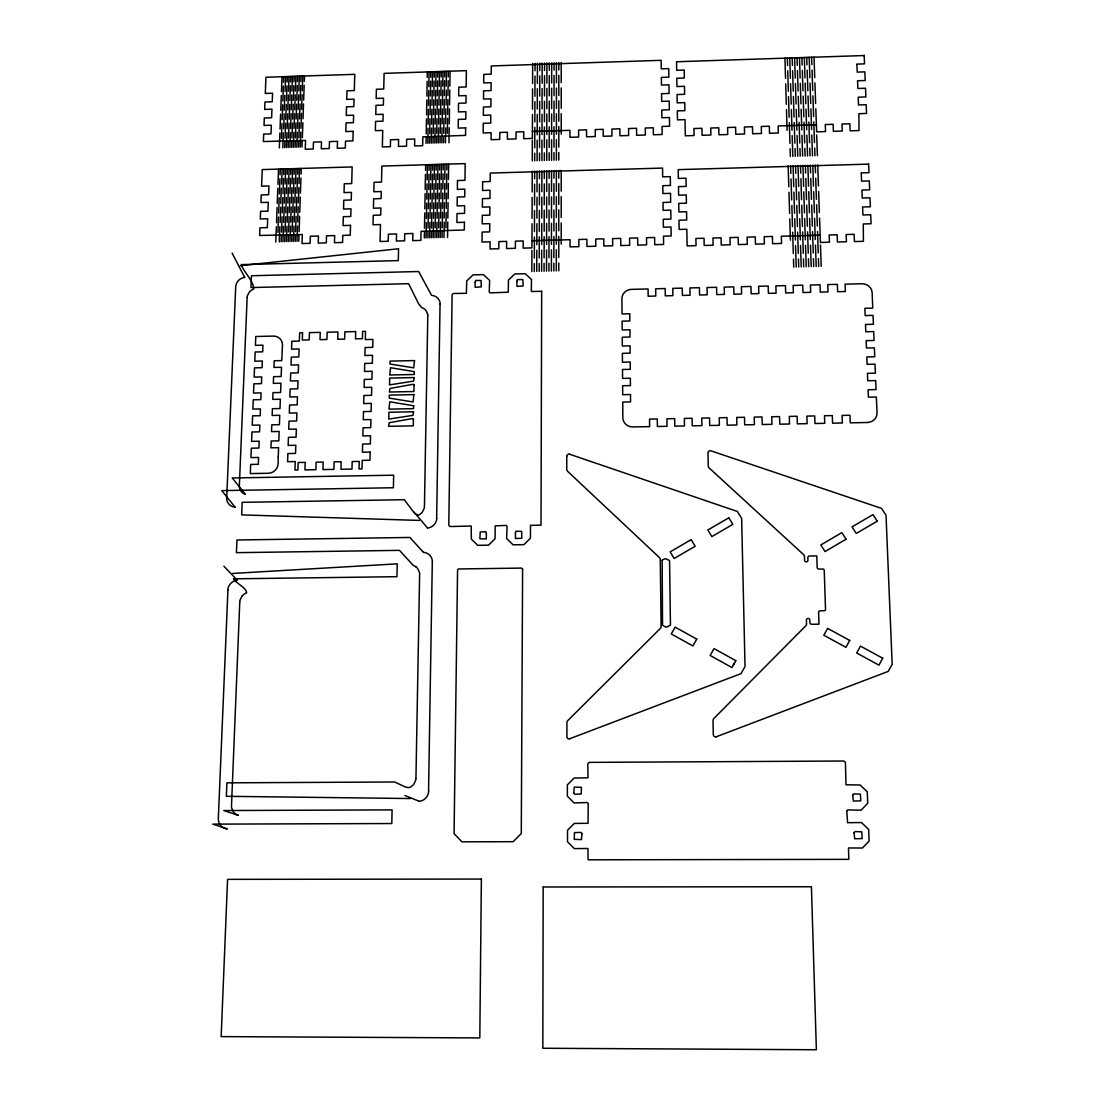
<?xml version="1.0" encoding="UTF-8"?>
<svg xmlns="http://www.w3.org/2000/svg" width="1105" height="1105" viewBox="0 0 1105 1105"><rect width="100%" height="100%" fill="white"/><g stroke="black" fill="none" stroke-linecap="round" stroke-linejoin="round"><path stroke-width="1.5" d="M551.409 271.07L551.436 249.841M551.45 244.329L551.478 223.251M551.478 217.782L551.505 196.856M551.519 191.414L551.547 170.626M551.561 160.322L551.588 139.713M551.602 134.354L551.63 113.884M551.63 108.566L551.657 88.248M551.671 82.958L551.699 62.778M553.854 271.001L553.867 263.142M553.867 257.617L553.895 236.456M553.895 230.959L553.923 209.964M553.923 204.508L553.95 183.651M553.95 178.223L553.964 170.557M553.978 160.253L553.978 152.614M553.992 147.241L554.006 126.702M554.019 121.357L554.033 100.969M554.033 95.665L554.061 75.402M554.061 70.14L554.075 62.695M556.298 270.946L556.312 249.716M556.326 244.205L556.34 223.127M556.34 217.644L556.354 196.718M556.368 191.275L556.381 170.488M556.381 160.17L556.395 139.562M556.409 134.202L556.423 113.732M556.423 108.414L556.437 88.082M556.437 82.806L556.45 62.612M558.757 270.877L558.757 263.018M558.757 257.479L558.771 236.332M558.771 230.835L558.771 209.826M558.785 204.37L558.785 183.513M558.785 178.085L558.798 170.419M558.798 160.101L558.798 152.476M558.798 147.103L558.812 126.55M558.812 121.219L558.826 100.817M558.826 95.513L558.826 75.251M558.826 69.988L558.84 62.529M561.202 244.067L561.202 222.989M561.202 217.505L561.202 196.579M561.202 191.137L561.202 170.35M561.216 134.064L561.216 113.58M561.216 108.262L561.216 87.93M561.216 82.654L561.216 62.46M539.185 271.374L539.199 263.515M539.226 257.99L539.281 236.843M539.295 231.346L539.364 210.364M539.378 204.908L539.447 184.065M539.461 178.637L539.475 170.985M539.516 160.667L539.53 153.043M539.544 147.669L539.613 127.144M539.627 121.812L539.682 101.425M539.71 96.121L539.765 75.872M539.779 70.609L539.806 63.165M541.63 271.305L541.685 250.103M541.699 244.578L541.754 223.514M541.768 218.044L541.823 197.118M541.837 191.676L541.892 170.916M541.92 160.598L541.975 140.004M541.989 134.644L542.044 114.188M542.058 108.87L542.113 88.552M542.127 83.262L542.182 63.082M544.074 271.25L544.088 263.391M544.102 257.866L544.157 236.719M544.157 231.221L544.213 210.226M544.226 204.77L544.282 183.927M544.282 178.499L544.309 170.833M544.323 160.529L544.351 152.904M544.364 147.531L544.406 126.992M544.42 121.66L544.475 101.273M544.475 95.969L544.53 75.72M544.544 70.458L544.558 63.013M546.519 271.195L546.561 249.965M546.574 244.454L546.616 223.39M546.63 217.906L546.671 196.98M546.671 191.552L546.713 170.764M546.74 160.46L546.782 139.852M546.795 134.492L546.837 114.036M546.851 108.718L546.878 88.4M546.892 83.11L546.934 62.93M548.964 271.126L548.978 263.266M548.978 257.741L549.019 236.594M549.033 231.097L549.061 210.088M549.075 204.632L549.116 183.789M549.116 178.361L549.13 170.695M549.144 160.391L549.157 152.766M549.171 147.379L549.213 126.854M549.213 121.509L549.254 101.121M549.254 95.817L549.296 75.568M549.309 70.292L549.309 62.847M531.85 271.554L531.933 250.352M532.044 223.776L531.947 247.879L523.148 248.114L523.19 240.945L515.413 241.152L515.372 248.307L506.587 248.542L506.643 241.387L498.866 241.594L498.811 248.736L490.04 248.97L490.109 241.815L482.015 242.05L482.112 232.078L489.695 231.87L489.764 223.638L482.208 223.845L482.291 215.323L489.833 215.116L489.916 206.911L482.374 207.118L482.471 198.638L490.012 198.43L490.081 190.267L482.554 190.474L482.65 181.731L490.164 181.524L490.247 173.071L662.572 168.071L662.682 176.855L670.307 176.634L670.431 185.46L662.807 185.681L662.917 193.568L670.542 193.347L670.666 202.229L663.028 202.436L663.138 210.351L670.79 210.143L670.915 219.052L663.262 219.26L663.373 227.216L671.025 227.008L671.163 235.959L663.483 236.166L663.594 244.454L654.713 244.688L654.63 237.492L646.522 237.713L646.605 244.896L637.737 245.13L637.668 237.948L629.574 238.155L629.643 245.338L620.775 245.572L620.72 238.39L612.64 238.597L612.695 245.78L603.841 246.014L603.8 238.832L595.733 239.039L595.761 246.222L586.935 246.456L586.907 239.274L578.854 239.481L578.868 246.664L570.042 246.885L570.056 239.716L531.975 240.724M532.058 218.307L532.14 197.394M532.168 191.952L532.251 171.192M532.292 160.888L532.361 140.294M532.472 114.478L532.375 138.429L523.715 138.691L523.742 131.744L516.076 131.978L516.035 138.926L507.388 139.189L507.43 132.241L499.778 132.476L499.722 139.423L491.076 139.686L491.145 132.738L483.161 133.001L483.258 123.304L490.731 123.083L490.8 115.072L483.355 115.307L483.438 107.033L490.869 106.798L490.938 98.828L483.52 99.077L483.603 90.831L491.034 90.596L491.117 82.668L483.686 82.903L483.783 74.408L491.2 74.159L491.269 65.955L661.121 60.319L661.232 68.842L668.732 68.593L668.857 77.17L661.356 77.419L661.453 85.071L668.967 84.836L669.091 93.455L661.563 93.69L661.674 101.384L669.216 101.149L669.34 109.796L661.785 110.03L661.895 117.752L669.45 117.517L669.575 126.219L662.005 126.44L662.116 134.506L653.373 134.769L653.276 127.779L645.292 128.028L645.375 135.017L636.632 135.28L636.563 128.291L628.593 128.539L628.648 135.514L619.919 135.777L619.864 128.802L611.908 129.05L611.949 136.026L603.233 136.288L603.192 129.313L595.236 129.561L595.277 136.537L586.562 136.799L586.548 129.824L578.606 130.072L578.619 137.034L569.918 137.296L569.931 130.335L532.403 131.481M532.486 109.174L532.569 88.856M532.596 83.579L532.665 63.399M534.295 271.499L534.323 263.639M534.337 258.114L534.419 236.981M534.433 231.484L534.516 210.489M534.53 205.033L534.613 184.204M534.627 178.775L534.654 171.123M534.696 160.819L534.723 153.194M534.737 147.821L534.82 127.296M534.834 121.951L534.903 101.577M534.931 96.273L535 76.024M535.027 70.761L535.055 63.33M536.74 271.429L536.809 250.227M536.823 244.702L536.892 223.652M536.906 218.168L536.989 197.256M537.002 191.814L537.071 171.054M537.099 160.75L537.168 140.142M537.182 134.796L537.251 114.34M537.279 109.022L537.334 88.704M537.362 83.428L537.431 63.247M438.519 237.575L438.616 231.87M438.685 227.851L438.934 212.464M439.003 208.458L439.251 193.14M439.32 189.162L439.569 173.927M439.624 169.977L439.721 164.369M440.066 142.876L440.163 137.31M440.218 133.387L440.467 118.387M440.536 114.478L440.771 99.547M440.84 95.665L441.088 80.817M441.144 76.949L441.24 71.48M440.301 237.534L440.55 222.105M440.619 218.086L440.867 202.74M440.923 198.748L441.171 183.471M441.24 179.507L441.475 164.314M441.82 142.821L442.069 127.779M442.124 123.871L442.373 108.898M442.428 105.003L442.677 90.113M442.732 86.245L442.967 71.424M442.083 237.478L442.166 231.774M442.235 227.754L442.483 212.367M442.539 208.362L442.787 193.043M442.843 189.066L443.091 173.83M443.146 169.866L443.243 164.258M443.575 142.78L443.671 137.213M443.727 133.277L443.961 118.276M444.03 114.368L444.265 99.436M444.334 95.555L444.569 80.706M444.624 76.839L444.707 71.369M444.155 217.989L444.403 202.643M444.763 179.397L444.997 164.203M445.633 123.76L445.868 108.787M446.213 86.121L446.448 71.314M443.989 237.603L444.238 222.174M444.597 198.803L444.832 183.541M445.467 142.876L445.702 127.835M446.061 105.058L446.296 90.154M445.923 227.823L446.158 212.422M446.213 208.417L446.448 193.113M446.517 189.121L446.752 173.886M446.807 169.921L446.89 164.314M447.373 133.332L447.594 118.332M447.663 114.423L447.884 99.491M447.953 95.596L448.174 80.748M448.243 76.88L448.326 71.411M447.553 237.506L447.774 222.077M447.843 218.058L448.077 202.698M448.133 198.707L448.368 183.43M448.423 179.466L448.658 164.258M448.975 142.78L449.21 127.724M449.265 123.815L449.486 108.843M449.555 104.947L449.776 90.044M449.832 86.176L450.067 71.355M415.95 778.155L419.624 574.338M426.088 237.907L426.364 222.492M426.433 218.472L426.71 203.14M426.792 199.149L427.055 183.886M427.138 179.908L427.4 164.728M427.787 143.249L428.063 128.221M428.132 124.299L428.395 109.34M428.464 105.445L428.74 90.569M428.809 86.687L429.072 71.88M427.87 237.865L427.966 232.161M428.036 228.127L428.312 212.754M428.381 208.748L428.657 193.444M428.726 189.466L428.989 174.245M429.058 170.281L429.168 164.673M429.541 143.194L429.638 137.642M429.707 133.705L429.983 118.718M430.052 114.81L430.315 99.892M430.384 95.997L430.646 81.148M430.715 77.295L430.812 71.825M424.444 506.394L427.787 315.837M429.638 237.81L429.914 222.395M429.983 218.376L430.246 203.03M430.315 199.038L430.591 183.775M430.66 179.811L430.922 164.617M431.295 143.139L431.558 128.111M431.627 124.188L431.889 109.229M431.958 105.334L432.221 90.458M432.29 86.577L432.552 71.77M431.42 237.768L431.516 232.064M431.585 228.031L431.848 212.657M431.917 208.652L432.179 193.347M432.248 189.369L432.511 174.134M432.58 170.17L432.677 164.576M433.05 143.097L433.146 137.531M433.215 133.608L433.478 118.608M433.547 114.699L433.795 99.768M433.864 95.886L434.127 81.038M434.182 77.17L434.279 71.715M433.188 237.713L433.45 222.298M433.519 218.279L433.782 202.933M433.851 198.941L434.113 183.679M434.182 179.701L434.445 164.521M434.804 143.042L435.066 128M435.121 124.092L435.384 109.119M435.453 105.224L435.702 90.334M435.771 86.466L436.019 71.659M434.969 237.672L435.066 231.967M435.135 227.934L435.398 212.561M435.453 208.555L435.715 193.251M435.784 189.259L436.033 174.038M436.102 170.073L436.199 164.465M436.558 142.987L436.655 137.421M436.724 133.498L436.972 118.497M437.041 114.588L437.29 99.657M437.345 95.776L437.608 80.927M437.663 77.06L437.76 71.59M436.751 237.63L437 222.202M437.069 218.182L437.318 202.837M437.387 198.845L437.635 183.582M437.704 179.604L437.953 164.41M438.312 142.932L438.561 127.89M438.63 123.981L438.878 109.008M438.934 105.113L439.182 90.223M439.251 86.356L439.5 71.535M424.32 237.948L424.417 232.243M424.486 228.224L424.776 212.851M424.845 208.845L425.121 193.541M425.19 189.563L425.466 174.341M425.549 170.377L425.646 164.783M426.033 143.305L426.143 137.738M426.212 133.816L426.489 118.815M426.558 114.92L426.82 100.003M426.889 96.121L427.165 81.273M427.234 77.405L427.331 71.936M226.705 497.913L235.738 286.416A9.793 9.061 -28.5 0 1 244.606 277.341M288.212 241.553L288.405 235.876M288.557 231.884L289.109 216.58M289.248 212.588L289.8 197.367M289.952 193.403L290.491 178.25M290.643 174.314L290.836 168.733M291.61 147.366L291.817 141.827M291.955 137.932L292.493 123M292.632 119.119L293.17 104.271M293.308 100.403L293.847 85.624M293.985 81.784L294.179 76.342M289.966 241.512L290.518 226.166M290.656 222.174L291.209 206.911M291.347 202.933L291.9 187.753M292.038 183.803L292.576 168.692M293.35 147.31L293.889 132.351M294.027 128.456L294.565 113.566M294.704 109.685L295.228 94.878M295.367 91.024L295.905 76.286M291.72 241.47L291.927 235.793M292.065 231.788L292.604 216.483M292.756 212.492L293.295 197.27M293.433 193.306L293.985 178.154M294.123 174.217L294.317 168.637M295.076 147.269L295.284 141.73M295.422 137.821L295.947 122.89M296.099 119.008L296.623 104.16M296.762 100.293L297.286 85.513M297.425 81.66L297.618 76.231M293.474 241.415L294.013 226.069M294.165 222.077L294.704 206.815M294.842 202.837L295.38 187.643M295.518 183.692L296.057 168.582M296.817 147.214L297.356 132.241M297.494 128.346L298.019 113.456M298.157 109.588L298.682 94.768M298.82 90.914L299.345 76.162M295.228 241.373L295.436 235.696M295.574 231.691L296.112 216.387M296.25 212.395L296.789 197.173M296.927 193.209L297.466 178.057M297.604 174.107L297.798 168.526M298.557 147.158L298.751 141.62M298.889 137.711L299.414 122.779M299.552 118.898L300.077 104.05M300.215 100.182L300.726 85.403M300.864 81.549L301.057 76.107M296.983 241.332L297.521 225.972M297.673 221.981L298.198 206.718M298.336 202.74L298.875 187.546M299.013 183.596L299.538 168.485M300.284 147.103L300.809 132.13M300.947 128.235L301.472 113.345M301.61 109.478L302.121 94.657M302.259 90.803L302.784 76.052M298.751 241.277L298.944 235.6M299.082 231.594L299.621 216.29M299.759 212.298L300.284 197.077M300.422 193.113L300.947 177.946M301.085 174.01L301.278 168.43M302.024 147.048L302.218 141.509M302.356 137.614L302.867 122.683M303.005 118.788L303.53 103.939M303.654 100.072L304.179 85.292M304.303 81.439L304.497 75.996M275.78 242.05L276.361 226.718M276.512 222.727L277.079 207.464M277.231 203.5L277.811 188.32M277.963 184.369L278.529 169.258M279.344 147.904L279.91 132.945M280.048 129.05L280.615 114.16M280.767 110.293L281.319 95.486M281.471 91.632L282.024 76.894M277.894 232.326L278.474 217.036M278.626 213.058L279.192 197.836M279.344 193.872L279.91 178.72M280.062 174.783L280.269 169.203M281.43 138.415L281.982 123.484M282.134 119.602L282.687 104.754M282.839 100.9L283.391 86.121M283.543 82.281L283.736 76.839M279.289 241.967L279.855 226.622M280.145 222.464L280.725 207.201M280.725 203.403L281.292 188.223M281.582 184.093L282.148 168.996M282.811 147.794L283.363 132.835M283.654 128.774L284.206 113.898M284.206 110.182L284.759 95.375M285.049 91.356L285.601 76.618M281.181 241.746L281.388 236.069M281.54 232.064L282.107 216.773M282.258 212.782L282.825 197.56M282.963 193.596L283.529 178.457M283.681 174.521L283.888 168.941M284.676 147.573L284.883 142.048M285.021 138.139L285.587 123.221M285.725 119.326L286.278 104.492M286.416 100.624L286.969 85.845M287.107 82.005L287.314 76.563M282.935 241.705L283.502 226.359M283.654 222.367L284.22 207.105M284.358 203.127L284.924 187.947M285.062 183.996L285.629 168.885M286.416 147.518L286.969 132.559M287.107 128.663L287.659 113.787M287.797 109.906L288.35 95.099M288.488 91.245L289.027 76.507M284.689 241.65L284.897 235.973M285.049 231.967L285.615 216.677M285.753 212.685L286.319 197.464M286.457 193.499L287.01 178.361M287.162 174.41L287.355 168.844M288.143 147.476L288.35 141.937M288.488 138.028L289.04 123.111M289.179 119.23L289.731 104.381M289.869 100.514L290.408 85.734M290.546 81.894L290.753 76.452M286.444 241.608L287.01 226.263M287.148 222.271L287.714 207.008M287.853 203.03L288.405 187.85M288.557 183.9L289.096 168.789M289.883 147.421L290.422 132.462M290.56 128.567L291.112 113.677M291.25 109.796L291.789 94.989M291.927 91.135L292.466 76.397M436.655 518.411L440.052 303.999M428.56 791.166L432.304 561.823M239.357 485.689L247.133 297.563M231.498 805.711L239.771 601.99M227.948 589.78L218.307 818.777A10.705 10.152 -59.5 0 0 226.953 828.957M415.922 778.528L415.839 779.37A8.992 8.743 -59.9 0 1 415.66 780.365L413.74 784.301A8.011 7.79 -60 0 1 412.952 785.185L411.737 786.235A9.71 9.434 -59.9 0 1 409.099 787.63L405.756 787.188L394.706 781.995L226.912 782.837L226.359 796.304L410.438 798.542M424.417 506.822L424.334 507.527A8.591 8.26 -29.7 0 1 424.168 508.466L422.276 512.209A7.666 7.362 -29.8 0 1 421.558 512.982L420.439 513.936A9.282 8.909 -29.8 0 1 417.828 515.317L414.637 513.369L404.264 499.709L242.188 502.333L241.677 514.889L419.292 520.427M239.813 601.645L239.909 600.83A8.716 8.274 -43.7 0 1 240.103 599.891L242.078 596.092M247.161 297.245L247.258 296.499A8.315 7.707 -28.5 0 1 247.451 295.615L249.343 292.079A7.404 6.865 -28.5 0 1 250.048 291.347L251.194 290.408A8.978 8.315 -28.5 0 1 253.667 289.137C254.04 281.361 243.832 272.327 241.263 264.62L398.297 260.6L398.56 248.763L240.351 265.683M733.237 665.265L734.535 662.959M569.807 738.706L740.972 673.649L745.032 666.508L741.635 518.245L737.325 511.449L569.517 454.196M716.247 736.773L888.185 671.426L892.177 664.298L886.003 515.137L881.528 508.383L710.764 450.785A2.224 2.141 -0.1 0 0 708.001 452.926L708.236 465.744A3.439 3.315 0.4 0 0 709.299 468.092L803.57 554.6A2.804 2.707 13.9 0 1 804.468 556.519L804.578 560.221A1.685 1.63 14.5 0 0 806.319 561.837A1.685 1.63 14.5 0 0 807.948 560.18L807.865 557.707A1.754 1.699 14.5 0 1 809.564 555.995L816.788 555.898L817.161 567.418A1.754 1.699 16 0 0 818.971 569.103L822.783 569.047A1.409 1.354 16.5 0 1 824.233 570.387L825.532 609.325A1.409 1.367 20.3 0 1 824.164 610.72L820.324 610.761A1.768 1.713 20.4 0 0 818.612 612.502L818.998 624.187L811.705 624.27A1.768 1.713 21 0 1 809.896 622.571L809.813 620.071A1.699 1.657 20.5 0 0 808.073 618.427A1.699 1.657 20.5 0 0 806.429 620.098L806.539 623.869A2.832 2.749 20.7 0 1 805.766 625.844L714.037 718.305A3.564 3.522 32.9 0 0 713.029 720.819L713.291 734.549A2.321 2.279 37 0 0 716.261 736.828M244.744 277.438L232.119 253.114M427.455 527.955L414.126 512.181M419.168 801.263L404.913 795.503M232.603 573.44L397.234 563.84L396.971 576.686L233.404 578.827C235.904 583.164 247.106 588.192 246.567 592.943A9.406 8.937 -43.7 0 0 243.984 594.297L242.81 595.305A7.763 7.376 -43.7 0 0 242.078 596.092M864.165 55.54L676.55 61.756L676.688 70.292L684.216 70.043L684.34 78.027L676.812 78.262L676.937 86.549L684.465 86.3L684.603 94.312L677.061 94.547L677.185 102.862L684.755 102.627L684.879 110.666L677.31 110.901L677.448 119.865L685.017 119.63L685.307 135.804L694.078 135.528L693.954 128.539L701.965 128.291L702.103 135.293L710.888 135.031L710.75 128.028L718.775 127.779L718.927 134.782L727.725 134.52L727.573 127.517L735.612 127.268L735.764 134.271L744.577 134.009L744.411 126.992L752.464 126.757L752.643 133.76L761.456 133.498L761.276 126.481L769.329 126.232L769.522 133.249L778.362 132.987L778.141 125.97L816.402 124.796M856.886 64.118L864.511 63.869L864.151 55.25M868.613 164.134L678.221 169.631L678.36 178.43L685.998 178.209L686.136 186.414L678.484 186.635L678.622 195.157L686.26 194.936L686.398 203.182L678.746 203.389L678.884 211.953L686.564 211.746L686.702 220.033L679.009 220.24L679.161 229.453L686.827 229.246L687.13 245.904L696.026 245.669L695.901 238.459L704.037 238.252L704.175 245.462L713.098 245.227L712.946 238.017L721.095 237.81L721.247 245.02L730.184 244.785L730.018 237.575L738.181 237.354L738.347 244.578L747.284 244.343L747.104 237.119L755.281 236.912L755.461 244.136L764.411 243.901L764.218 236.677L772.409 236.456L772.602 243.694L781.567 243.459L781.346 236.221L820.186 235.213M861.237 172.919L868.972 172.698L868.599 163.83M227.091 828.833L212.823 824.137L391.805 823.529L392.095 809.882L223.763 810.545L238.376 815.352L237.713 815.145A9.765 9.282 -58.9 0 1 235.172 813.763L234.094 812.755A8.066 7.666 -58.9 0 1 233.362 811.885L231.663 807.921A9.047 8.605 -58.8 0 1 231.539 806.926L231.498 806.18M235.034 507.057L221.774 490.606L393.408 487.747L393.67 475.191L232.257 477.968L245.351 494.308A9.227 8.702 -36.6 0 1 242.907 493.079L241.815 492.126A7.625 7.183 -36.7 0 1 241.152 491.366L239.536 487.844A8.55 8.066 -36.7 0 1 239.398 486.822L239.371 486.034M423.533 552.445L409.9 537.458L236.953 539.986L236.429 552.666L399.485 550.359L413.298 565.456A9.365 9.047 -35.2 0 1 415.812 566.741M415.812 566.755L416.944 567.721A7.735 7.473 -35 0 1 417.649 568.495L419.417 572.238A8.674 8.384 -35.1 0 1 419.555 573.177L419.61 573.992M223.887 566.216L237.313 580.18A10.263 9.724 -43.2 0 0 227.796 589.78M427.58 313.875L425.978 310.519A7.459 7.017 -21.6 0 0 425.19 309.676L424.085 308.778A9.033 8.495 -21.7 0 0 421.654 307.604L418.574 303.723L408.615 283.681L250.973 287.576L251.457 275.739L418.671 271.526L431.558 295.311A9.862 9.268 -20.7 0 1 440.191 303.986M427.773 315.505L427.732 314.828A8.37 7.873 -21.6 0 0 427.58 313.875M856.9 64.422L857.204 72.115L864.828 71.866L865.187 80.527L857.549 80.762L857.867 88.497L865.505 88.248L865.864 96.95L858.212 97.185L858.516 104.961L866.182 104.713L866.541 113.456L858.875 113.691L859.027 130.556L850.132 130.818L849.856 123.788L841.996 124.022L842.259 131.053L833.377 131.329L833.129 124.299L825.269 124.534L825.518 131.564L816.65 131.827L815.808 108.773M861.251 173.223L861.569 181.151L869.304 180.93L869.676 189.853L861.914 190.06L862.232 198.03L869.994 197.809L870.367 206.773L862.591 206.98L862.922 214.978L870.699 214.771L871.058 223.763L863.281 223.97L863.433 241.332L854.414 241.567L854.137 234.315L846.154 234.536L846.43 241.774L837.41 242.009L837.148 234.771L829.178 234.978L829.427 242.216L820.435 242.451L819.537 218.099M814.04 57.142L814.73 77.53M814.924 82.875L815.614 103.4M816.692 134.851L817.41 155.681M817.728 164.935L818.446 185.93M818.625 191.427L819.358 212.561M820.463 244.951L821.195 266.388M811.609 57.225L811.857 64.739M812.037 70.057L812.741 90.513M812.921 95.873L813.611 116.467M813.791 121.868L814.495 142.614M814.689 148.042L814.938 155.75M815.255 165.018L815.518 172.753M815.711 178.223L816.415 199.287M816.609 204.798L817.327 226.014M817.507 231.567L818.239 252.921M818.418 258.515L818.695 266.457M809.178 57.308L809.868 77.695M810.048 83.027L810.725 103.552M810.904 108.925L811.609 129.589M811.788 135.003L812.479 155.819M812.797 165.087L813.501 186.068M813.681 191.566L814.385 212.699M814.578 218.224L815.283 239.509M815.476 245.075L816.194 266.512M806.747 57.391L806.995 64.905M807.175 70.223L807.852 90.679M808.031 96.025L808.722 116.619M808.901 122.02L809.578 142.752M809.772 148.181L810.02 155.888M810.324 165.156L810.587 172.891M810.766 178.375L811.471 199.425M811.65 204.936L812.355 226.138M812.534 231.691L813.252 253.059M813.432 258.639L813.694 266.581M804.33 57.46L804.992 77.847M805.172 83.179L805.849 103.704M806.015 109.077L806.691 129.741M806.871 135.155L807.562 155.957M807.865 165.225L808.556 186.206M808.736 191.704L809.426 212.823M809.606 218.362L810.31 239.633M810.49 245.213L811.194 266.637M801.899 57.543L802.133 65.071M802.313 70.375L802.976 90.831M803.155 96.176L803.818 116.771M803.998 122.172L804.675 142.904M804.854 148.332L805.103 156.04M805.407 165.294L805.655 173.043M805.835 178.513L806.512 199.563M806.691 205.074L807.382 226.276M807.562 231.829L808.266 253.183M808.446 258.777L808.694 266.706M799.467 57.626L800.13 77.999M800.296 83.345L800.959 103.856M801.125 109.229L801.788 129.893M801.968 135.293L802.644 156.109M802.934 165.363L803.611 186.344M803.791 191.842L804.468 212.961M804.647 218.486L805.338 239.771M805.517 245.338L806.208 266.761M797.037 57.709L797.285 65.223M797.451 70.54L798.1 90.983M798.266 96.342L798.929 116.923M799.095 122.31L799.758 143.042M799.937 148.484L800.186 156.178M800.476 165.446L800.724 173.181M800.89 178.651L801.567 199.701M801.747 205.212L802.423 226.401M802.589 231.953L803.28 253.307M803.459 258.901L803.708 266.83M794.619 57.792L795.255 78.165M795.42 83.497L796.07 104.008M796.235 109.381L796.898 130.045M797.064 135.445L797.727 156.247M798.017 165.515L798.68 186.483M798.846 191.98L799.509 213.099M799.689 218.624L800.365 239.896M800.531 245.462L801.208 266.885M792.188 57.874L792.423 65.388M792.589 70.692L793.224 91.135M793.39 96.494L794.039 117.075M794.205 122.462L794.854 143.194M795.02 148.623L795.269 156.33M795.545 165.584L795.793 173.319M795.959 178.789L796.622 199.839M796.788 205.35L797.451 226.539M797.63 232.091L798.293 253.432M798.473 259.026L798.722 266.954M789.757 57.943L790.393 78.317M790.558 83.649L791.194 104.16M791.36 109.533L791.995 130.183M792.161 135.597L792.81 156.399M793.086 165.653L793.735 186.621M793.901 192.118L794.564 213.224M794.73 218.762L795.393 240.034M795.559 245.6L796.222 267.009M787.34 58.026L787.561 65.54M787.727 70.858L788.348 91.301M788.514 96.646L789.15 117.227M789.315 122.614L789.951 143.346M790.116 148.774L790.351 156.468M790.628 165.722L790.862 173.457M791.028 178.927L791.677 199.977M791.843 205.475L792.492 226.677M792.658 232.216L793.307 253.556M793.487 259.15L793.721 267.079M784.909 58.109L785.531 78.469M785.696 83.8L786.304 104.312M786.47 109.685L787.092 130.335M788.169 165.791L788.804 186.759M788.97 192.256L789.605 213.362M789.771 218.887L790.42 240.158M566.755 456.393L566.755 469.155A3.412 3.287 -14.2 0 0 567.777 471.476L659.423 557.569A2.763 2.707 -2.6 0 1 660.265 559.475L661.108 626.494A2.79 2.749 1.5 0 1 660.307 628.455L567.956 720.405A3.522 3.495 -49.1 0 0 566.92 722.919L566.92 736.565A2.21 2.196 -57.2 0 0 569.835 738.803M566.713 456.393A2.293 2.21 -14.1 0 1 569.531 454.169M423.546 552.32A10.221 9.876 -33.3 0 1 432.456 561.823M428.712 791.166A10.636 10.346 -61.9 0 1 419.182 801.401M436.793 518.411A10.166 9.779 -29.7 0 1 427.594 528.066M235.02 507.181A10.111 9.531 -37.7 0 1 226.566 497.913M541.671 291.333L541.008 525.179L530.483 525.331L530.428 538.204L523.908 544.668L513.079 544.82L506.629 538.549L507.057 526.491L506.228 525.414L495.178 525.87L495.068 538.729L488.534 545.179L477.733 545.331L471.338 539.074L471.2 526.021L450.799 526.533A2.044 1.975 -28.3 0 1 448.796 524.571L452.097 295.38A1.989 1.865 -19.2 0 1 454.1 293.46L466.379 293.308L466.711 280.988L473.037 274.896L483.451 274.634L489.653 280.421L489.211 291.955L490.026 292.866L508.272 292.217L508.452 280.076L514.764 273.971L525.22 273.709L531.464 279.51L531.339 291.499L541.671 291.333M543.177 886.984L542.817 1048.258L816.374 1049.75L811.415 886.749L543.177 886.984M515.413 533.163L515.469 538.508L521.781 538.245L521.643 531.381L515.924 531.256L515.413 533.163M516.891 281.374L516.96 286.375L523.135 285.988L522.845 279.579L517.292 279.62L516.891 281.374M522.61 569.089L521.284 833.543L513.162 841.692L461.931 841.83L454.072 833.626L457.567 569.766L458.575 568.965L521.588 568.081L522.61 569.089M486.393 533.605L486.255 538.936L479.888 538.77L480.192 532.002L485.91 531.698L486.393 533.605M852.701 795.034L853.364 801.056L860.809 800.835L860.381 794.15L853.778 793.901L852.701 795.034M854.041 832.687L854.717 838.764L862.19 838.571L861.762 831.816L855.021 831.568L854.041 832.687M475.109 282.286L475.136 287.286L481.31 286.886L481.048 280.49L475.62 280.49L475.109 282.286M481.366 879.055L479.805 1037.927L221.166 1036.614L227.575 879.359L481.366 879.055M846.748 811.042L847.618 822.686L861.513 822.562L868.682 829.468L869.11 841.043L862.439 848.018L848.488 847.963L848.792 859.359L588.081 859.814L587.943 848.488L574.296 848.612L567.528 841.748L567.514 830.297L574.269 823.432L588.053 823.294L588.219 803.418L587.045 802.534L574.103 802.948L567.376 796.166L567.362 784.854L574.075 778.058L587.998 777.796L587.805 764.522A2.127 2.113 -78.9 0 1 589.904 762.381L843.212 761.014A2.182 2.127 39.7 0 1 845.449 763.141L845.974 784.757L860.146 785.006L867.273 791.843L867.701 803.307L861.057 810.227L847.949 809.91L846.761 810.932M464.418 222.285L464.321 229.992L421.06 231.318L420.895 240.393L412.731 240.614L412.869 233.5L404.692 233.721L404.554 240.835L396.391 241.042L396.557 233.942L388.38 234.163L388.228 241.263L380.079 241.47L380.479 224.55L373.007 224.757L373.241 215.295L380.714 215.088L380.88 208.002L373.421 208.21L373.656 198.79L381.115 198.582L381.28 191.538L373.835 191.745L374.07 182.311L381.501 182.104L381.888 166.068L465.177 163.609L464.97 180.322L457.484 180.543L457.36 189.369L464.846 189.162L464.749 196.814L457.249 197.022L457.125 205.889L464.639 205.682L464.542 213.362L457.014 213.569L456.89 222.492L464.418 222.285M465.647 127.862L465.55 135.39L422.828 136.854L422.663 145.708L414.596 145.943L414.734 139.009L406.668 139.258L406.516 146.192L398.463 146.426L398.615 139.506L390.548 139.741L390.397 146.675L382.344 146.924L382.744 130.418L375.355 130.639L375.59 121.412L382.965 121.177L383.131 114.271L375.769 114.506L375.99 105.32L383.352 105.086L383.518 98.207L376.17 98.442L376.391 89.243L383.739 89.008L384.112 73.372L466.379 70.651L466.172 86.95L458.782 87.184L458.658 95.803L466.061 95.569L465.965 103.027L458.547 103.262L458.437 111.909L465.854 111.674L465.757 119.174L458.326 119.395L458.202 128.097L465.647 127.862M278.239 457.111L278.142 463.713A9.752 9.199 -34.8 0 1 268.225 473.272L250.296 473.589L250.669 464.445L258.308 464.321L258.57 457.47L250.946 457.608L251.318 448.188L258.943 448.036L259.205 441.227L251.595 441.365L251.968 431.986L259.578 431.834L259.841 425.052L252.23 425.19L252.603 415.853L260.2 415.701L260.462 408.933L252.879 409.085L253.252 399.789L260.835 399.637L261.098 392.897L253.515 393.049L253.888 383.794L261.457 383.628L261.719 376.929L254.164 377.081L254.523 367.855L262.078 367.689L262.341 361.017L254.799 361.183L255.158 351.998L262.7 351.818L262.949 345.174L255.421 345.34L255.78 336.5L273.391 336.1A9.572 8.937 -29.5 0 1 282.466 344.967L281.761 360.589L274.206 360.755L273.943 367.44L281.513 367.274L281.167 376.515L273.598 376.667L273.349 383.38L280.932 383.228L280.587 392.496L273.004 392.648L272.755 399.388L280.339 399.237L280.007 408.546L272.41 408.698L272.148 415.466L279.758 415.314L279.413 424.665L271.802 424.817L271.54 431.613L279.164 431.461L278.833 440.854L271.195 441.005L270.946 447.829L278.584 447.677L278.239 457.111M413.394 419.182L413.27 425.853L388.587 426.323L389.209 422.732L412.607 418.505L413.394 419.182M413.532 411.764L412.98 415.328L388.78 419.113L388.905 412.248L413.532 411.764M413.657 405.756L413.602 408.657L388.974 409.14L389.775 401.806L413.657 405.756M413.864 394.623L413.077 401.958L389.222 398.118L389.278 395.12L413.864 394.623M414.057 384.927L413.919 391.529L389.347 392.04L389.982 388.463L413.27 384.25L414.057 384.927M414.195 377.565L413.574 381.128L389.554 384.885L389.664 378.076L414.195 377.565M414.306 371.612L414.251 374.485L389.734 375.009L390.535 367.73L414.306 371.612M414.513 360.575L413.74 367.841L389.982 364.028L390.051 361.114L414.513 360.575M581.976 833.612L581.437 839.593L574.213 839.358L574.49 832.604L580.857 832.383L581.976 833.612M573.744 792.962L574.738 794.219L581.189 794.012L581.451 787.326L574.282 787.105L573.744 792.962M370.134 452.083L369.94 460.233L362.219 460.371L362.012 468.893L359.028 468.948L359.222 461.42L352.177 461.545L351.984 469.073L340.975 469.266L341.183 461.738L334.152 461.862L333.931 469.39L322.936 469.584L323.171 462.056L316.154 462.18L315.906 469.708L304.939 469.887L305.187 462.373L298.17 462.498L297.908 470.012L294.952 470.067L295.242 461.559L287.576 461.697L287.866 453.561L295.518 453.423L295.809 445.274L288.156 445.426L288.433 437.318L296.085 437.179L296.361 429.058L288.723 429.21L289.013 421.143L296.637 420.991L296.914 412.911L289.289 413.063L289.579 405.024L297.19 404.872L297.466 396.833L289.855 396.985L290.145 388.988L297.742 388.822L298.005 380.811L290.422 380.976L290.712 373.007L298.281 372.841L298.557 364.871L290.988 365.037L291.264 357.095L298.833 356.929L299.096 348.987L291.54 349.152L291.831 341.252L299.372 341.072L299.648 332.854L302.563 332.785L302.314 340.05L309.22 339.898L309.455 332.633L320.243 332.384L320.022 339.649L326.928 339.497L327.149 332.232L337.95 331.983L337.743 339.249L344.663 339.097L344.871 331.818L355.686 331.569L355.492 338.848L362.426 338.696L362.606 331.417L365.534 331.348L365.327 339.594L372.91 339.415L372.716 347.343L365.12 347.523L364.912 355.479L372.523 355.313L372.33 363.269L364.719 363.435L364.512 371.432L372.123 371.28L371.929 379.264L364.305 379.429L364.098 387.454L371.736 387.303L371.542 395.328L363.89 395.48L363.683 403.546L371.335 403.394L371.142 411.447L363.476 411.599L363.269 419.707L370.935 419.555L370.741 427.649L363.062 427.787L362.854 435.923L370.534 435.784L370.341 443.906L362.647 444.044L362.44 452.221L370.134 452.083M350.534 225.365L350.257 235.172L342.785 235.379L342.578 242.465L334.456 242.686L334.677 235.586L326.541 235.807L326.32 242.893L318.226 243.114L318.447 236.028L310.339 236.235L310.104 243.321L301.997 243.542L302.314 234.495L259.62 235.476L259.924 227.81L267.341 227.616L267.686 218.762L260.283 218.97L260.587 211.345L267.976 211.138L268.322 202.326L260.932 202.533L261.236 194.936L268.625 194.729L268.957 185.958L261.595 186.165L262.258 169.576L352.164 166.938L351.694 183.582L344.277 183.789L344.028 192.588L351.445 192.381L351.238 199.991L343.807 200.212L343.545 209.038L350.989 208.831L350.782 216.483L343.324 216.691L343.061 225.572L350.534 225.365M353.158 131.329L352.896 140.888L345.52 141.122L345.312 148.029L337.301 148.277L337.508 141.357L329.483 141.606L329.262 148.512L321.265 148.761L321.486 141.841L313.461 142.089L313.24 148.995L305.242 149.244L305.546 140.418L263.377 141.551L263.681 134.078L271.001 133.857L271.333 125.224L264.012 125.445L264.316 118.014L271.623 117.779L271.954 109.188L264.661 109.423L264.951 102.005L272.244 101.784L272.576 93.221L265.297 93.455L265.946 77.267L354.76 74.339L354.304 90.569L346.97 90.803L346.721 99.395L354.056 99.16L353.849 106.591L346.514 106.812L346.252 115.431L353.614 115.21L353.407 122.669L346.045 122.89L345.796 131.55L353.158 131.329M882.729 658.235L878.958 665.141L856.693 653L860.464 646.107L882.729 658.235M849.717 640.43L845.933 647.309L823.819 635.237L827.604 628.386L849.717 640.43M735.82 660.666L731.966 667.544L710.156 655.458L714.023 648.607L735.82 660.666M696.758 639.104L692.89 645.942L671.274 633.952L675.141 627.143L696.758 639.104M662.171 560.249L662.53 625.209L665.486 626.949A4.144 4.088 3 0 0 666.978 627.018L670.445 625.126L669.561 560.594L665.997 558.798A4.061 3.964 -1.2 0 0 664.533 558.909L662.171 560.249M846.057 539.24L825.034 551.547L820.849 544.931L841.844 532.638L846.057 539.24M877.218 521.173L856.251 533.453L852.024 526.864L872.991 514.612L877.218 521.173M691.136 539.668L670.141 551.892L674.161 558.481L695.183 546.243L691.136 539.668M728.775 517.817L707.835 530.013L711.882 536.574L732.85 524.364L728.775 517.817M867.439 422.483L850.242 422.856L849.952 415.259L842.107 415.411L842.383 422.994L832.59 423.187L832.327 415.591L824.482 415.742L824.731 423.339L814.951 423.519L814.717 415.936L806.871 416.088L807.12 423.671L797.354 423.85L797.119 416.267L789.302 416.419L789.523 424.002L779.771 424.182L779.564 416.599L771.746 416.751L771.953 424.334L762.215 424.513L762.022 416.944L754.218 417.096L754.411 424.665L744.687 424.845L744.508 417.276L736.717 417.428L736.883 424.997L727.173 425.176L727.007 417.607L719.231 417.759L719.383 425.328L709.686 425.508L709.548 417.952L701.772 418.091L701.91 425.646L692.227 425.839L692.103 418.284L684.34 418.436L684.465 425.978L674.796 426.157L674.685 418.615L666.937 418.767L667.033 426.309L657.378 426.489L657.282 418.947L649.547 419.099L649.63 426.641L632.709 426.917A9.793 9.393 -7.8 0 1 622.833 417.69L622.75 402.068L630.568 401.902L630.513 394.526L622.695 394.692L622.626 385.742L630.43 385.59L630.361 378.241L622.571 378.407L622.502 369.498L630.278 369.332L630.223 362.012L622.447 362.178L622.377 353.324L630.14 353.144L630.071 345.865L622.322 346.031L622.239 337.205L629.988 337.039L629.933 329.773L622.184 329.953L622.115 321.168L629.85 320.989L629.781 313.765L622.06 313.944L621.908 298.695A9.655 9.102 -8.3 0 1 631.452 289.358L648.069 288.957L648.152 296.237L655.762 296.057L655.679 288.764L665.169 288.543L665.265 295.836L672.89 295.643L672.779 288.35L682.282 288.129L682.393 295.422L690.031 295.242L689.907 287.935L699.424 287.701L699.548 295.007L707.2 294.828L707.048 287.521L716.579 287.286L716.731 294.593L724.383 294.413L724.231 287.107L733.761 286.872L733.927 294.179L741.593 293.999L741.427 286.692L750.972 286.457L751.151 293.778L758.831 293.585L758.638 286.264L768.196 286.043L768.403 293.364L776.083 293.17L775.876 285.85L785.462 285.615L785.669 292.949L793.362 292.756L793.141 285.435L802.727 285.2L802.962 292.535L810.669 292.342L810.435 285.007L820.034 284.786L820.283 292.121L828.004 291.927L827.742 284.593L837.355 284.358L837.618 291.692L845.353 291.513L845.076 284.178L861.969 283.764A9.821 9.185 4.9 0 1 872.149 292.714L872.743 308.102L864.87 308.281L865.16 315.574L873.033 315.381L873.392 324.262L865.505 324.442L865.795 331.749L873.696 331.583L874.055 340.478L866.154 340.658L866.444 348.006L874.359 347.84L874.718 356.777L866.803 356.956L867.094 364.332L875.022 364.167L875.395 373.145L867.453 373.31L867.743 380.728L875.685 380.562L876.058 389.582L868.102 389.747L868.392 397.192L876.362 397.026L877.039 412.8A9.986 9.475 9.4 0 1 867.439 422.483"/></g></svg>
